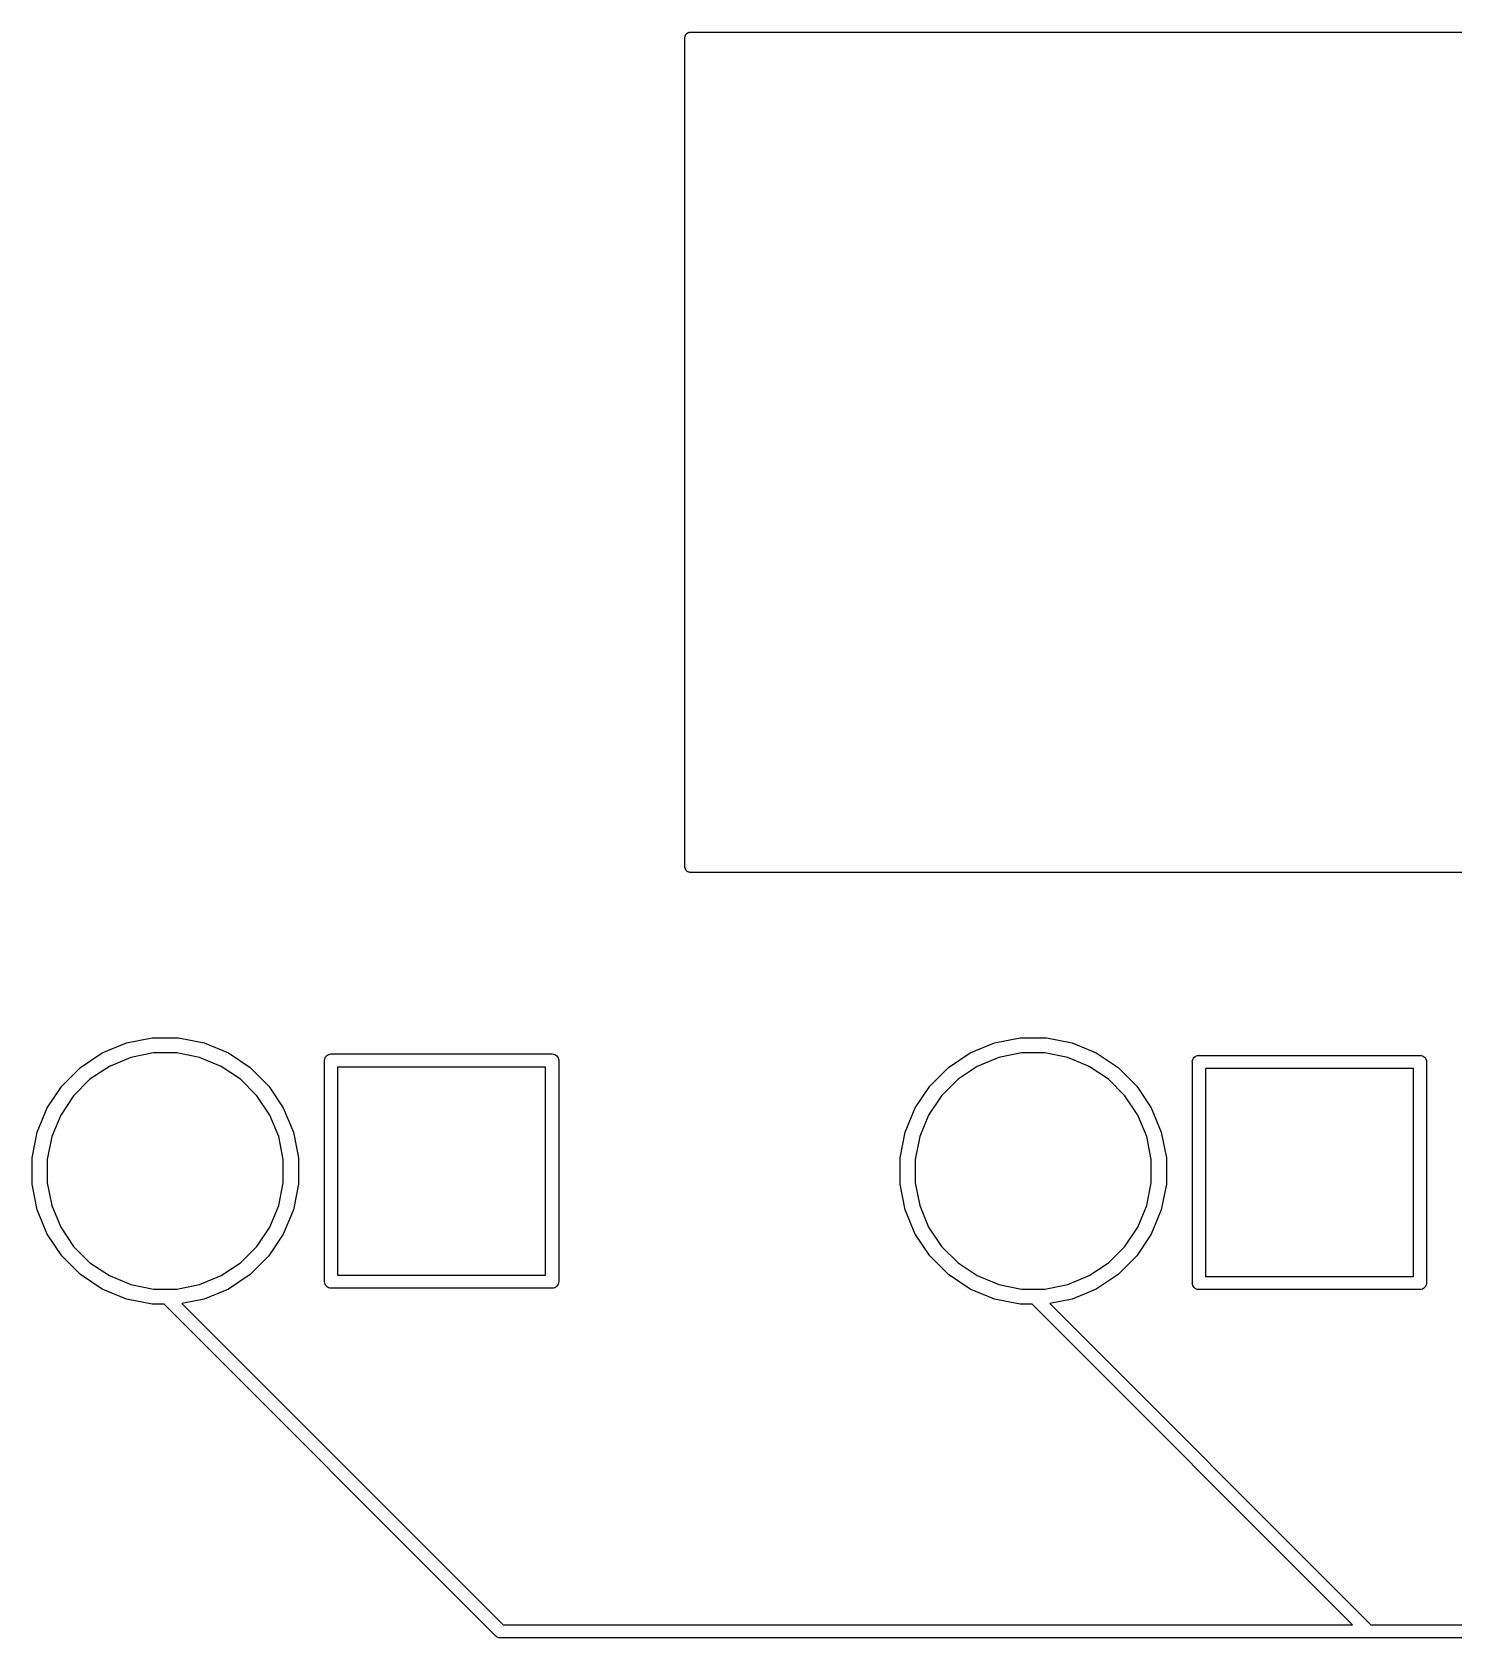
# Model space of a CAD drawing. Extents: x 123.5 to 170.1, y -121.6 to -90.
# Drawn here: x 123.49 to 136.56, y -106.14 to -91.39 of the extents above; entities that cross this region are included whole.
import ezdxf

# ---------------------------------------------------------------- set-up
doc = ezdxf.new("R2010")
doc.units = 0
doc.layers.add('BLACK', color=7, linetype='CONTINUOUS')

msp = doc.modelspace()

# ---------------------------------------------------------------- linework, layer by layer
at = {"layer": 'BLACK', "linetype": 'CONTINUOUS'}
for p, q in [((129.49, -91.4393), (129.491, -91.4347)), ((129.49, -91.4396), (129.49, -91.4393)), ((129.49, -91.4397), (129.49, -91.4396)), ((129.49, -91.44), (129.49, -91.4397)), ((129.49, -91.4397), (129.49, -91.4397)), ((129.49, -99.06), (129.49, -91.44)), ((129.491, -91.4296), (129.493, -91.4251)), ((129.491, -91.4298), (129.491, -91.4296)), ((129.491, -91.4299), (129.491, -91.4298)), ((129.491, -91.4347), (129.491, -91.4299)), ((129.493, -91.4251), (129.494, -91.4206)), ((129.494, -91.4203), (129.496, -91.4162)), ((129.494, -91.4205), (129.494, -91.4203)), ((129.494, -91.4206), (129.494, -91.4205)), ((129.496, -91.4162), (129.499, -91.412)), ((129.499, -91.4118), (129.502, -91.4082)), ((129.499, -91.4119), (129.499, -91.4118)), ((129.499, -91.412), (129.499, -91.4119)), ((129.502, -91.4082), (129.505, -91.4045)), ((129.505, -91.4043), (129.509, -91.4014)), ((129.505, -91.4044), (129.505, -91.4043)), ((129.505, -91.4045), (129.505, -91.4044)), ((129.509, -91.4014), (129.512, -91.3984)), ((129.512, -91.3983), (129.513, -91.3982)), ((129.512, -91.3984), (129.512, -91.3983)), ((129.513, -91.3982), (129.517, -91.396)), ((129.517, -91.396), (129.521, -91.3938)), ((129.521, -91.3936), (129.526, -91.3923)), ((129.521, -91.3937), (129.521, -91.3936)), ((129.521, -91.3938), (129.521, -91.3937)), ((129.526, -91.3923), (129.53, -91.391)), ((129.53, -91.391), (129.53, -91.3909)), ((129.53, -91.3909), (129.531, -91.3909)), ((129.531, -91.3909), (129.535, -91.3905)), ((129.535, -91.3905), (129.54, -91.39)), ((129.54, -91.39), (145.097, -91.39)), ((129.49, -99.0647), (129.49, -99.06)), ((129.491, -99.0694), (129.49, -99.0647)), ((129.491, -99.0695), (129.491, -99.0694)), ((129.491, -99.0697), (129.491, -99.0695)), ((129.492, -99.0743), (129.491, -99.0697)), ((129.494, -99.0787), (129.492, -99.0743)), ((129.494, -99.0789), (129.494, -99.0787)), ((129.494, -99.0791), (129.494, -99.0789)), ((129.496, -99.0833), (129.494, -99.0791)), ((129.498, -99.0874), (129.496, -99.0833)), ((129.498, -99.0875), (129.498, -99.0874)), ((129.498, -99.0877), (129.498, -99.0875)), ((129.501, -99.0914), (129.498, -99.0877)), ((129.504, -99.095), (129.501, -99.0914)), ((129.504, -99.0951), (129.504, -99.095)), ((129.505, -99.0952), (129.504, -99.0951)), ((129.508, -99.0983), (129.505, -99.0952)), ((129.512, -99.1013), (129.508, -99.0983)), ((129.512, -99.1015), (129.512, -99.1013)), ((129.512, -99.1013), (129.512, -99.1013)), ((129.516, -99.1037), (129.512, -99.1015)), ((129.52, -99.106), (129.516, -99.1037)), ((129.521, -99.1061), (129.52, -99.106)), ((129.52, -99.106), (129.52, -99.106)), ((129.525, -99.1075), (129.521, -99.1061)), ((129.53, -99.1089), (129.525, -99.1075)), ((129.53, -99.109), (129.53, -99.1089)), ((129.53, -99.1089), (129.53, -99.1089)), ((129.535, -99.1095), (129.53, -99.109)), ((129.539, -99.11), (129.535, -99.1095)), ((129.54, -99.11), (129.539, -99.11)), ((145.097, -99.11), (129.54, -99.11)), ((129.54, -99.11), (129.54, -99.11)), ((129.54, -99.11), (129.54, -99.11)), ((129.54, -99.11), (129.54, -99.11)), ((124.134, -100.769), (124.357, -100.677)), ((124.357, -100.677), (124.593, -100.63)), ((124.593, -100.63), (124.835, -100.63)), ((124.835, -100.63), (125.071, -100.677)), ((125.071, -100.677), (125.294, -100.769)), ((132.111, -100.769), (132.334, -100.677)), ((132.334, -100.677), (132.571, -100.63)), ((132.571, -100.63), (132.812, -100.63)), ((132.812, -100.63), (133.048, -100.677)), ((133.048, -100.677), (133.271, -100.769)), ((123.763, -101.074), (123.934, -100.903)), ((123.934, -100.903), (124.134, -100.769)), ((124.2, -100.893), (124.022, -101.011)), ((124.398, -100.811), (124.2, -100.893)), ((124.607, -100.769), (124.398, -100.811)), ((124.821, -100.769), (124.607, -100.769)), ((125.03, -100.811), (124.821, -100.769)), ((125.228, -100.893), (125.03, -100.811)), ((125.406, -101.011), (125.228, -100.893)), ((125.294, -100.769), (125.494, -100.903)), ((125.494, -100.903), (125.665, -101.074)), ((126.178, -100.838), (126.179, -100.826)), ((126.178, -100.841), (126.178, -100.838)), ((126.178, -102.867), (126.178, -100.841)), ((126.179, -100.826), (126.182, -100.815)), ((126.182, -100.815), (126.188, -100.805)), ((126.188, -100.805), (126.195, -100.795)), ((126.195, -100.795), (126.205, -100.788)), ((126.205, -100.788), (126.215, -100.782)), ((126.215, -100.782), (126.226, -100.779)), ((126.226, -100.779), (126.235, -100.778)), ((126.235, -100.778), (126.238, -100.778)), ((126.238, -100.778), (126.241, -100.778)), ((126.241, -100.778), (128.267, -100.778)), ((126.298, -100.898), (126.298, -102.81)), ((128.21, -100.898), (126.298, -100.898)), ((128.21, -102.81), (128.21, -100.898)), ((128.267, -100.778), (128.27, -100.778)), ((128.27, -100.778), (128.282, -100.779)), ((128.282, -100.779), (128.293, -100.782)), ((128.293, -100.782), (128.303, -100.788)), ((128.303, -100.788), (128.313, -100.795)), ((128.313, -100.795), (128.32, -100.805)), ((128.32, -100.805), (128.326, -100.815)), ((128.326, -100.815), (128.329, -100.826)), ((128.329, -100.826), (128.33, -100.835)), ((128.33, -100.835), (128.33, -100.838)), ((128.33, -100.838), (128.33, -100.841)), ((128.33, -100.841), (128.33, -102.867)), ((131.74, -101.074), (131.911, -100.903)), ((131.911, -100.903), (132.111, -100.769)), ((132.177, -100.893), (132, -101.011)), ((132.375, -100.811), (132.177, -100.893)), ((132.584, -100.769), (132.375, -100.811)), ((132.798, -100.769), (132.584, -100.769)), ((133.008, -100.811), (132.798, -100.769)), ((133.205, -100.893), (133.008, -100.811)), ((133.383, -101.011), (133.205, -100.893)), ((133.271, -100.769), (133.471, -100.903)), ((133.471, -100.903), (133.642, -101.074)), ((134.153, -100.851), (134.154, -100.839)), ((134.154, -100.854), (134.153, -100.851)), ((134.154, -100.839), (134.158, -100.828)), ((134.154, -102.88), (134.154, -100.854)), ((134.158, -100.828), (134.163, -100.817)), ((134.163, -100.817), (134.171, -100.808)), ((134.171, -100.808), (134.18, -100.801)), ((134.18, -100.801), (134.191, -100.795)), ((134.191, -100.795), (134.202, -100.792)), ((134.202, -100.792), (134.211, -100.791)), ((134.211, -100.791), (134.214, -100.79)), ((134.214, -100.79), (134.217, -100.791)), ((134.217, -100.791), (136.243, -100.791)), ((136.243, -100.791), (136.246, -100.79)), ((136.246, -100.79), (136.249, -100.791)), ((136.249, -100.791), (136.257, -100.792)), ((136.257, -100.792), (136.269, -100.795)), ((136.269, -100.795), (136.279, -100.801)), ((136.279, -100.801), (136.288, -100.808)), ((136.288, -100.808), (136.296, -100.817)), ((136.296, -100.817), (136.301, -100.828)), ((136.301, -100.828), (136.305, -100.839)), ((136.305, -100.839), (136.306, -100.851)), ((136.306, -100.851), (136.306, -100.854)), ((136.306, -100.854), (136.306, -102.88)), ((124.022, -101.011), (123.871, -101.162)), ((125.557, -101.162), (125.406, -101.011)), ((132, -101.011), (131.848, -101.162)), ((133.534, -101.162), (133.383, -101.011)), ((134.274, -100.911), (134.274, -102.823)), ((136.186, -100.911), (134.274, -100.911)), ((136.186, -102.823), (136.186, -100.911)), ((123.629, -101.274), (123.763, -101.074)), ((123.871, -101.162), (123.753, -101.34)), ((125.675, -101.34), (125.557, -101.162)), ((125.665, -101.074), (125.799, -101.274)), ((131.606, -101.274), (131.74, -101.074)), ((131.848, -101.162), (131.73, -101.34)), ((133.652, -101.34), (133.534, -101.162)), ((133.642, -101.074), (133.776, -101.274)), ((123.537, -101.497), (123.629, -101.274)), ((123.753, -101.34), (123.671, -101.538)), ((125.757, -101.538), (125.675, -101.34)), ((125.799, -101.274), (125.891, -101.497)), ((131.514, -101.497), (131.606, -101.274)), ((131.73, -101.34), (131.648, -101.538)), ((133.734, -101.538), (133.652, -101.34)), ((133.776, -101.274), (133.868, -101.497)), ((123.49, -101.733), (123.537, -101.497)), ((125.891, -101.497), (125.938, -101.733)), ((131.467, -101.733), (131.514, -101.497)), ((133.868, -101.497), (133.915, -101.733)), ((123.671, -101.538), (123.629, -101.747)), ((125.799, -101.747), (125.757, -101.538)), ((131.648, -101.538), (131.606, -101.747)), ((133.776, -101.747), (133.734, -101.538)), ((123.49, -101.975), (123.49, -101.733)), ((123.629, -101.747), (123.629, -101.961)), ((125.799, -101.961), (125.799, -101.747)), ((125.938, -101.733), (125.938, -101.975)), ((131.467, -101.975), (131.467, -101.733)), ((131.606, -101.747), (131.606, -101.961)), ((133.776, -101.961), (133.776, -101.747)), ((133.915, -101.733), (133.915, -101.975)), ((123.537, -102.211), (123.49, -101.975)), ((123.629, -101.961), (123.671, -102.17)), ((125.757, -102.17), (125.799, -101.961)), ((125.938, -101.975), (125.891, -102.211)), ((131.514, -102.211), (131.467, -101.975)), ((131.606, -101.961), (131.648, -102.17)), ((133.734, -102.17), (133.776, -101.961)), ((133.915, -101.975), (133.868, -102.211)), ((123.629, -102.434), (123.537, -102.211)), ((123.671, -102.17), (123.753, -102.368)), ((125.675, -102.368), (125.757, -102.17)), ((125.891, -102.211), (125.799, -102.434)), ((131.606, -102.434), (131.514, -102.211)), ((131.648, -102.17), (131.73, -102.368)), ((133.652, -102.368), (133.734, -102.17)), ((133.868, -102.211), (133.776, -102.434)), ((123.753, -102.368), (123.871, -102.546)), ((125.557, -102.546), (125.675, -102.368)), ((131.73, -102.368), (131.848, -102.546)), ((133.534, -102.546), (133.652, -102.368)), ((123.763, -102.634), (123.629, -102.434)), ((125.799, -102.434), (125.665, -102.634)), ((131.74, -102.634), (131.606, -102.434)), ((133.776, -102.434), (133.642, -102.634)), ((123.934, -102.805), (123.763, -102.634)), ((123.871, -102.546), (124.022, -102.697)), ((125.406, -102.697), (125.557, -102.546)), ((125.665, -102.634), (125.494, -102.805)), ((131.911, -102.805), (131.74, -102.634)), ((131.848, -102.546), (132, -102.697)), ((133.383, -102.697), (133.534, -102.546)), ((133.642, -102.634), (133.471, -102.805)), ((124.134, -102.939), (123.934, -102.805)), ((124.022, -102.697), (124.2, -102.815)), ((124.2, -102.815), (124.398, -102.897)), ((125.03, -102.897), (125.228, -102.815)), ((125.228, -102.815), (125.406, -102.697)), ((125.494, -102.805), (125.294, -102.939)), ((126.298, -102.81), (128.21, -102.81)), ((132.111, -102.939), (131.911, -102.805)), ((132, -102.697), (132.177, -102.815)), ((132.177, -102.815), (132.375, -102.897)), ((133.008, -102.897), (133.205, -102.815)), ((133.205, -102.815), (133.383, -102.697)), ((133.471, -102.805), (133.271, -102.939)), ((134.274, -102.823), (136.186, -102.823)), ((124.357, -103.031), (124.134, -102.939)), ((124.398, -102.897), (124.607, -102.939)), ((124.607, -102.939), (124.821, -102.939)), ((124.821, -102.939), (125.03, -102.897)), ((125.294, -102.939), (125.071, -103.031)), ((126.178, -102.87), (126.178, -102.867)), ((126.179, -102.882), (126.178, -102.87)), ((126.182, -102.893), (126.179, -102.882)), ((126.188, -102.903), (126.182, -102.893)), ((126.195, -102.913), (126.188, -102.903)), ((126.205, -102.92), (126.195, -102.913)), ((126.215, -102.926), (126.205, -102.92)), ((126.226, -102.929), (126.215, -102.926)), ((126.235, -102.93), (126.226, -102.929)), ((126.238, -102.93), (126.235, -102.93)), ((126.235, -102.93), (126.235, -102.93)), ((126.241, -102.93), (126.238, -102.93)), ((128.267, -102.93), (126.241, -102.93)), ((128.27, -102.93), (128.267, -102.93)), ((128.273, -102.93), (128.27, -102.93)), ((128.282, -102.929), (128.273, -102.93)), ((128.273, -102.93), (128.273, -102.93)), ((128.293, -102.926), (128.282, -102.929)), ((128.303, -102.92), (128.293, -102.926)), ((128.313, -102.913), (128.303, -102.92)), ((128.32, -102.903), (128.313, -102.913)), ((128.326, -102.893), (128.32, -102.903)), ((128.329, -102.882), (128.326, -102.893)), ((128.33, -102.87), (128.329, -102.882)), ((128.33, -102.867), (128.33, -102.87)), ((132.334, -103.031), (132.111, -102.939)), ((132.375, -102.897), (132.584, -102.939)), ((132.584, -102.939), (132.798, -102.939)), ((132.798, -102.939), (133.008, -102.897)), ((133.271, -102.939), (133.048, -103.031)), ((134.153, -102.883), (134.154, -102.88)), ((134.154, -102.894), (134.153, -102.883)), ((134.158, -102.906), (134.154, -102.894)), ((134.163, -102.916), (134.158, -102.906)), ((134.171, -102.925), (134.163, -102.916)), ((134.18, -102.933), (134.171, -102.925)), ((134.191, -102.938), (134.18, -102.933)), ((134.202, -102.942), (134.191, -102.938)), ((134.211, -102.943), (134.202, -102.942)), ((134.214, -102.943), (134.211, -102.943)), ((134.211, -102.943), (134.211, -102.943)), ((134.217, -102.943), (134.214, -102.943)), ((136.243, -102.943), (134.217, -102.943)), ((136.246, -102.943), (136.243, -102.943)), ((136.249, -102.943), (136.246, -102.943)), ((136.257, -102.942), (136.249, -102.943)), ((136.249, -102.943), (136.249, -102.943)), ((136.269, -102.938), (136.257, -102.942)), ((136.279, -102.933), (136.269, -102.938)), ((136.288, -102.925), (136.279, -102.933)), ((136.296, -102.916), (136.288, -102.925)), ((136.301, -102.906), (136.296, -102.916)), ((136.305, -102.894), (136.301, -102.906)), ((136.306, -102.886), (136.305, -102.888)), ((136.305, -102.888), (136.305, -102.894)), ((136.306, -102.88), (136.306, -102.883)), ((136.306, -102.883), (136.306, -102.886)), ((136.306, -102.886), (136.306, -102.886)), ((124.593, -103.078), (124.357, -103.031)), ((124.703, -103.078), (124.593, -103.078)), ((127.749, -106.123), (124.703, -103.078)), ((125.071, -103.031), (124.867, -103.072)), ((124.867, -103.072), (127.818, -106.023)), ((132.571, -103.078), (132.334, -103.031)), ((132.68, -103.078), (132.571, -103.078)), ((135.625, -106.023), (132.68, -103.078)), ((133.048, -103.031), (132.844, -103.072)), ((132.844, -103.072), (135.795, -106.023)), ((127.818, -106.023), (135.625, -106.023)), ((135.795, -106.023), (143.65, -106.023)), ((127.75, -106.126), (127.749, -106.123)), ((127.753, -106.128), (127.75, -106.126)), ((127.76, -106.133), (127.753, -106.128)), ((127.753, -106.128), (127.753, -106.128)), ((127.765, -106.136), (127.76, -106.133)), ((127.77, -106.139), (127.765, -106.136)), ((127.781, -106.142), (127.77, -106.139)), ((127.79, -106.143), (127.781, -106.142)), ((127.793, -106.143), (127.79, -106.143)), ((127.79, -106.143), (127.79, -106.143)), ((127.796, -106.143), (127.793, -106.143)), ((148.339, -106.143), (127.796, -106.143))]:
    msp.add_line(p, q, dxfattribs=at)

doc.saveas('drawing.dxf')
